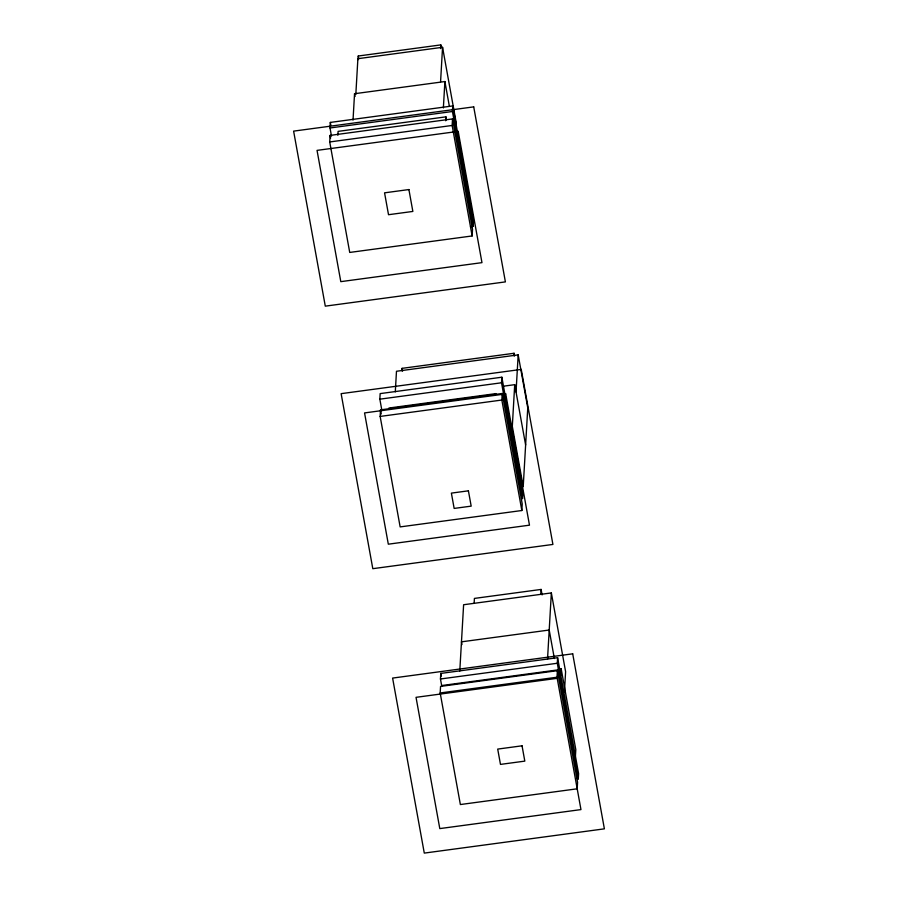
<?xml version="1.0" encoding="UTF-8"?>
<svg xmlns="http://www.w3.org/2000/svg" width="898" height="898" viewBox="0 0 898 898"><rect width="100%" height="100%" fill="white"/><g stroke="black" fill="none" stroke-linecap="round" stroke-linejoin="round"><path stroke-width="1.35" d="M331.497 136.182L330.015 127.976L330.329 122.42L452.749 105.93L473.538 220.785L473.224 226.352L470.473 226.723M329.723 141.951L330.105 135.407L452.525 118.918L472.528 229.405L472.146 235.95L349.726 252.439L329.723 141.951L452.143 125.462L452.525 118.918M337.873 135.295L338.108 131.377L445.924 116.852L446.418 119.614M353.026 120.108L354.542 93.718L444.892 81.55L449.37 106.323M355.821 94.425L357.887 58.696L442.557 47.291L456.33 123.408L456.094 127.527M358.055 59.695L358.268 56.013L440.806 44.9L441.3 47.65M381.841 410.206L379.843 399.172L380.157 393.605L501.859 377.216L522.838 493.17L522.524 498.738L501.533 382.784L501.859 377.216M380.157 416.425L380.528 409.87L502.218 393.492L522.221 503.969L521.839 510.513L400.149 526.902L380.157 416.425L501.847 400.037L502.218 393.492M395.3 391.876L396.478 371.267L518.18 354.878L527.766 407.849L523.22 486.626L512.309 426.348L514.711 384.67L503.655 386.162M401.967 370.807L402.113 368.348L514.071 353.273L514.565 355.99M440.592 48.582L440.806 44.9M440.581 81.639L442.557 47.291M443.365 107.94L444.892 81.55M445.7 120.781L445.924 116.852M473.224 226.352L452.435 111.498L452.749 105.93M441.715 685.892L440.458 678.989L440.783 673.421L557.602 657.695L578.593 773.649L578.267 779.206L557.288 663.263L557.602 657.695M440.177 692.964L440.559 686.409L557.377 670.683L577.571 782.259L577.201 788.803L460.371 804.541L440.177 692.964L557.007 677.227L557.377 670.683M459.787 671.064L463.615 604.736L551.35 592.927L565.605 671.682L564.415 692.291M474.133 603.321L474.413 598.416L541.101 589.436L542.1 594.914M513.925 355.731L514.071 353.273M516.036 391.977L518.18 354.878M540.821 594.341L541.101 589.436M547.522 659.255L551.35 592.927M558.174 675.06L558.477 669.818L441.648 685.556M560.779 675.195L561.149 668.651L558.399 669.021M575.427 756.138L575.798 749.594L561.149 668.651M576.785 777.881L577.088 772.65M330.015 127.976L452.435 111.498M379.843 399.172L501.533 382.784M388.924 408.029L496.01 393.605M440.458 678.989L557.288 663.263M557.198 678.327L416.032 697.331L439.796 828.596L580.961 809.592L557.007 677.227M514.711 384.67L525.622 444.948M554.369 658.537L549.206 630.026L461.471 641.834L461.965 644.551M452.143 125.462L472.146 235.95M501.847 400.037L521.839 510.513M358.268 56.013L358.773 58.763M354.542 93.718L355.047 96.468M402.113 368.348L402.607 371.065M440.783 673.421L441.277 676.183M330.329 122.42L330.823 125.148M380.528 409.87L381.268 413.967M330.105 135.407L330.599 138.135M473.717 106.873L293.612 131.13L325.289 306.151L505.394 281.893L473.717 106.873M458.204 131.377L317.039 150.381L340.802 281.646L481.968 262.643L458.204 131.377M408.904 189.557L384.557 192.834L388.52 214.712L412.856 211.434L408.904 189.557M521.233 369.415L341.128 393.661L372.805 568.681L552.91 544.435L521.233 369.415M505.72 393.908L364.554 412.923L388.318 544.188L529.483 525.173L505.72 393.908M468.408 490.824L451.38 493.114L454.152 508.425L471.181 506.135L468.408 490.824M572.711 653.823L392.606 678.08L424.283 853.1L604.388 828.843L572.711 653.823M522.041 745.811L497.705 749.089L500.478 764.4L524.814 761.122L522.041 745.811"/></g></svg>
